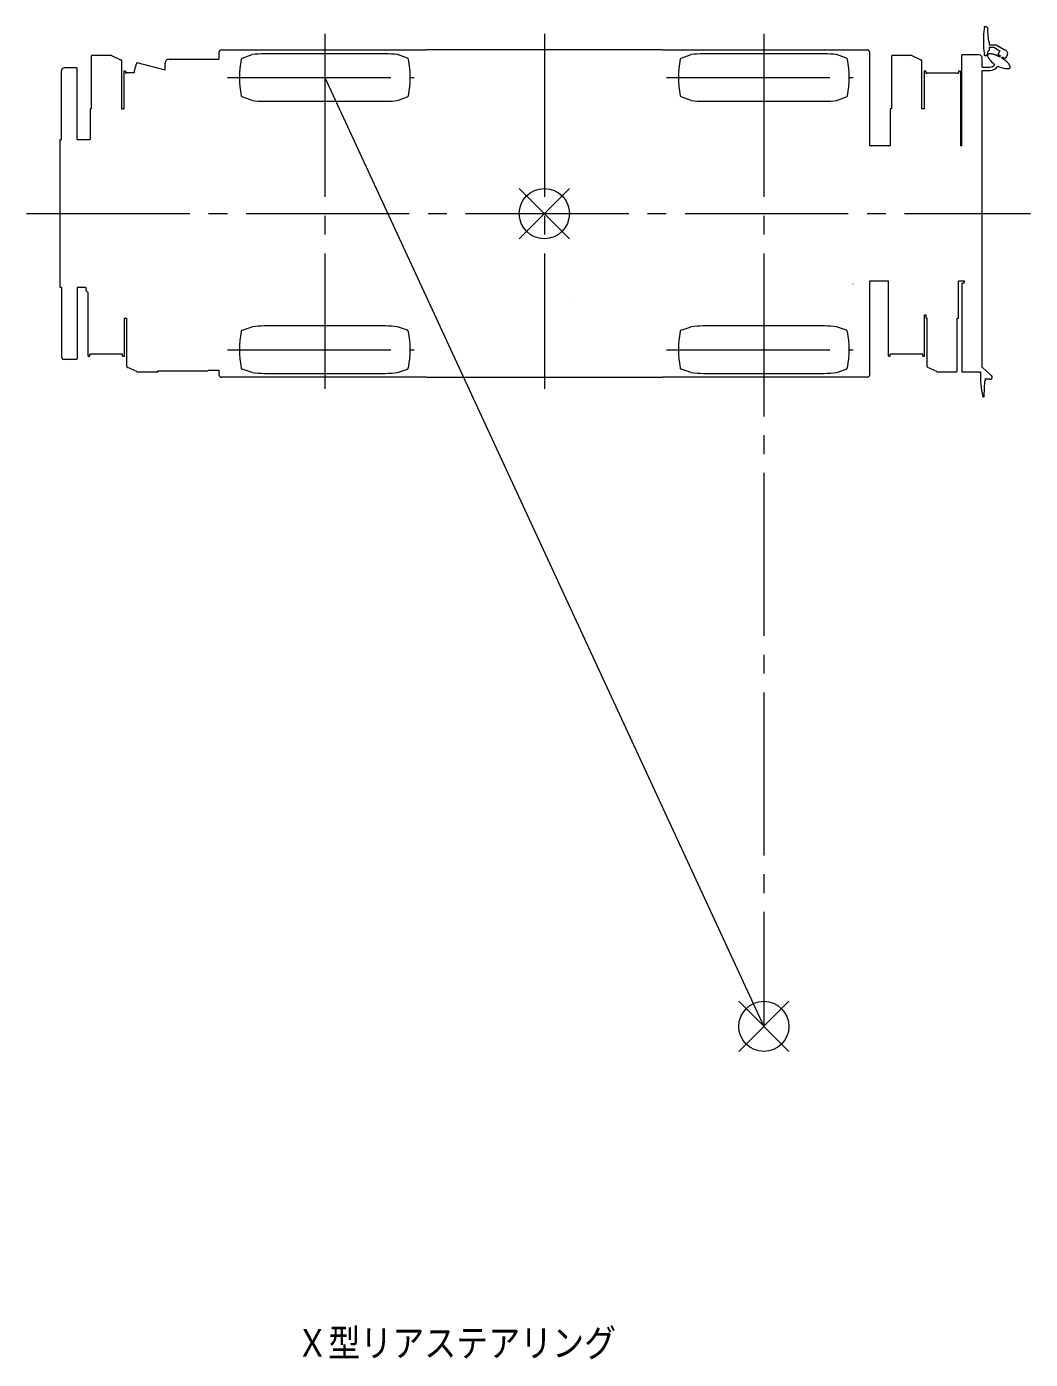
# Model space of a CAD drawing. Units: millimetres on the paper. Extents: x -420 to 420, y -297 to 297.
# Drawn here: x 182.4 to 262.4, y 51.1 to 157.3 of the extents above; entities that cross this region are included whole.
import ezdxf
from ezdxf.enums import TextEntityAlignment as Align

# ---------------------------------------------------------------- set-up
doc = ezdxf.new("R2010")
doc.units = ezdxf.units.MM
doc.linetypes.add('USER2', pattern=[17.5, 13, -1.5, 1.5, -1.5])
doc.layers.add('0-0_0', color=7, linetype='Continuous', lineweight=18)
doc.styles.add('ＭＳ ゴシック', font='')
doc.styles.get('ＭＳ ゴシック').set_extended_font_data('MS Gothic')

msp = doc.modelspace()

# ---------------------------------------------------------------- linework, layer by layer
at = {"layer": '0-0_0'}
for p, q in [((258.778, 157.311), (258.898, 157.311)), ((258.997, 156.923), (259.097, 156.111)), ((258.998, 157.211), (258.998, 156.921)), ((197.733, 155.256), (197.733, 154.726)), ((197.932, 155.456), (214.246, 155.456)), ((211.007, 155.146), (201.345, 155.146)), ((233.059, 155.459), (214.293, 155.459)), ((233.106, 155.456), (249.42, 155.456)), ((246.007, 155.146), (236.345, 155.146)), ((249.619, 147.806), (249.619, 155.256)), ((259.097, 155.411), (258.997, 155.26)), ((258.998, 155.26), (258.998, 155.111)), ((259.098, 156.111), (259.148, 156.111)), ((259.098, 155.411), (259.148, 155.411)), ((259.148, 156.111), (259.148, 155.851)), ((259.148, 155.851), (259.702, 155.851)), ((259.148, 155.671), (259.148, 155.411)), ((259.148, 155.671), (259.514, 155.671)), ((259.514, 155.671), (260.001, 155.389)), ((259.702, 155.851), (260.342, 155.481)), ((260.001, 155.389), (259.835, 155.101)), ((187.551, 154.956), (187.551, 150.756)), ((189.147, 155.016), (187.611, 155.016)), ((189.173, 155.01), (189.891, 154.666)), ((189.911, 154.666), (189.891, 154.666)), ((189.911, 154.666), (189.951, 154.626)), ((189.951, 154.626), (189.951, 150.756)), ((193.454, 153.833), (191.2, 154.437)), ((193.44, 153.837), (193.44, 154.414)), ((193.752, 154.726), (197.733, 154.726)), ((199.495, 154.707), (199.595, 154.807)), ((199.595, 154.806), (200.371, 155.088)), ((212.757, 154.806), (211.981, 155.088)), ((212.856, 154.707), (212.756, 154.807)), ((234.495, 154.707), (234.595, 154.807)), ((234.595, 154.806), (235.371, 155.088)), ((247.757, 154.806), (246.981, 155.088)), ((247.856, 154.707), (247.756, 154.807)), ((251.351, 154.956), (251.351, 150.756)), ((252.947, 155.016), (251.411, 155.016)), ((252.972, 155.01), (253.69, 154.666)), ((253.711, 154.666), (253.691, 154.666)), ((253.71, 154.666), (253.75, 154.626)), ((253.751, 154.626), (253.751, 150.756)), ((258.353, 155.056), (256.975, 155.056)), ((256.975, 147.806), (256.975, 155.056)), ((258.576, 154.092), (258.576, 154.833)), ((258.576, 154.092), (259.198, 154.092)), ((258.779, 155.011), (258.898, 155.011)), ((260.05, 154.977), (259.835, 155.101)), ((260.021, 154.877), (260.05, 154.977)), ((260.135, 154.812), (260.207, 154.886)), ((260.423, 154.762), (260.207, 154.886)), ((260.608, 155.082), (260.423, 154.762)), ((185.176, 148.306), (185.176, 153.807)), ((186.376, 154.03), (185.399, 154.03)), ((186.422, 148.306), (186.422, 153.984)), ((190.296, 153.763), (190.296, 153.612)), ((190.401, 153.612), (190.296, 153.612)), ((190.401, 153.612), (190.401, 153.627)), ((190.963, 153.627), (190.401, 153.627)), ((206.176, 153.256), (241.176, 77.597)), ((254.096, 153.763), (254.096, 153.612)), ((254.096, 153.612), (254.201, 153.612)), ((254.201, 153.627), (256.601, 153.627)), ((254.201, 153.627), (254.201, 153.612)), ((256.846, 153.763), (256.706, 153.763)), ((256.706, 153.763), (256.706, 153.612)), ((256.846, 153.763), (256.846, 147.806)), ((258.576, 153.82), (259.198, 153.82)), ((258.576, 130.15), (258.576, 153.82)), ((199.595, 151.707), (199.495, 151.807)), ((200.371, 151.426), (199.596, 151.707)), ((201.371, 151.366), (210.981, 151.366)), ((211.981, 151.426), (212.756, 151.707)), ((212.756, 151.707), (212.856, 151.807)), ((234.595, 151.707), (234.495, 151.807)), ((235.371, 151.426), (234.596, 151.707)), ((236.371, 151.366), (245.981, 151.366)), ((246.981, 151.426), (247.756, 151.707)), ((247.756, 151.707), (247.856, 151.807)), ((187.551, 150.756), (187.461, 150.756)), ((187.461, 150.756), (187.461, 148.306)), ((187.461, 150.756), (187.461, 148.306)), ((189.951, 150.756), (190.156, 150.756)), ((251.261, 150.756), (251.261, 150.741)), ((251.351, 150.756), (251.261, 150.756)), ((251.261, 150.756), (251.261, 147.806)), ((253.956, 150.756), (253.751, 150.756)), ((185.076, 136.506), (185.076, 148.306)), ((185.076, 148.306), (185.176, 148.306)), ((186.422, 148.306), (187.461, 148.306)), ((251.261, 147.806), (249.619, 147.806)), ((256.975, 147.806), (256.846, 147.806)), ((185.176, 136.506), (185.076, 136.506)), ((185.176, 136.506), (185.176, 131.005)), ((187.116, 136.506), (186.422, 136.506)), ((186.422, 136.506), (186.422, 130.828)), ((187.116, 136.506), (187.116, 136.276)), ((187.116, 136.276), (187.286, 136.106)), ((187.306, 131.049), (187.306, 136.106)), ((248.266, 136.802), (248.266, 136.779)), ((249.619, 129.556), (249.619, 137.006)), ((257.176, 137.006), (256.691, 137.006)), ((256.691, 134.056), (256.691, 137.006)), ((256.691, 134.056), (256.691, 136.941)), ((256.976, 129.756), (256.976, 136.836)), ((257.026, 136.886), (257.126, 136.886)), ((257.176, 136.936), (257.176, 137.006)), ((190.196, 134.056), (190.401, 134.056)), ((190.401, 130.186), (190.401, 134.056)), ((253.996, 134.346), (254.111, 134.346)), ((254.111, 134.056), (254.111, 134.346)), ((254.111, 134.056), (254.201, 134.056)), ((254.201, 130.186), (254.201, 134.056)), ((256.601, 134.056), (256.691, 134.056)), ((256.601, 129.856), (256.601, 134.056)), ((199.495, 133.006), (199.595, 133.106)), ((199.595, 133.106), (200.371, 133.387)), ((211.007, 133.446), (201.345, 133.446)), ((212.757, 133.106), (211.981, 133.387)), ((212.856, 133.006), (212.756, 133.106)), ((234.495, 133.006), (234.595, 133.106)), ((234.595, 133.106), (235.371, 133.387)), ((246.007, 133.446), (236.345, 133.446)), ((247.757, 133.106), (246.981, 133.387)), ((247.856, 133.006), (247.756, 133.106)), ((186.376, 130.782), (185.399, 130.782)), ((187.306, 131.049), (187.446, 131.049)), ((187.446, 131.049), (187.446, 131.185)), ((190.056, 131.185), (187.446, 131.185)), ((190.056, 131.049), (190.056, 131.185)), ((251.106, 131.049), (251.246, 131.049)), ((251.246, 131.049), (251.246, 131.2)), ((251.351, 131.2), (251.246, 131.2)), ((251.351, 131.185), (251.351, 131.2)), ((253.751, 131.185), (251.351, 131.185)), ((253.856, 131.2), (253.751, 131.2)), ((253.751, 131.185), (253.751, 131.2)), ((253.856, 131.049), (253.856, 131.2)), ((190.441, 130.146), (190.401, 130.186)), ((190.441, 130.146), (190.461, 130.146)), ((191.179, 129.803), (190.461, 130.147)), ((191.205, 129.796), (192.852, 129.796)), ((192.852, 129.856), (196.864, 129.856)), ((192.852, 129.796), (192.852, 129.856)), ((196.864, 129.927), (196.864, 129.856)), ((196.864, 129.927), (197.733, 129.927)), ((197.733, 129.927), (197.733, 129.556)), ((199.595, 130.007), (199.495, 130.107)), ((200.371, 129.725), (199.596, 130.006)), ((201.371, 129.666), (210.981, 129.666)), ((211.981, 129.725), (212.756, 130.006)), ((212.756, 130.007), (212.856, 130.107)), ((234.595, 130.007), (234.495, 130.107)), ((235.371, 129.725), (234.596, 130.006)), ((236.371, 129.666), (245.981, 129.666)), ((246.981, 129.725), (247.756, 130.006)), ((247.756, 130.007), (247.856, 130.107)), ((254.24, 130.146), (254.2, 130.186)), ((254.241, 130.146), (254.261, 130.146)), ((254.978, 129.802), (254.26, 130.146)), ((255.005, 129.796), (256.541, 129.796)), ((258.353, 129.756), (256.976, 129.756)), ((259.266, 129.524), (258.576, 130.15)), ((214.246, 129.356), (197.932, 129.356)), ((214.293, 129.353), (233.106, 129.353)), ((229.636, 129.353), (231.036, 129.353)), ((233.106, 129.356), (233.106, 129.392)), ((249.42, 129.356), (233.106, 129.356)), ((258.783, 129.016), (258.722, 127.9)), ((258.783, 129.016), (258.798, 129.039)), ((258.798, 129.039), (258.798, 129.066)), ((258.798, 129.066), (258.813, 129.066)), ((258.843, 129.096), (258.843, 129.255)), ((259.206, 129.209), (258.889, 129.209)), ((258.709, 127.793), (258.69, 127.788))]:
    msp.add_line(p, q, dxfattribs=at)
at = {"layer": '0-0_0', "linetype": 'USER2'}
for p, q in [((206.176, 156.732), (206.176, 128.441)), ((223.676, 156.732), (223.676, 128.441)), ((241.176, 156.732), (241.176, 77.597)), ((198.426, 153.256), (213.286, 153.256)), ((233.426, 153.256), (248.286, 153.256)), ((182.402, 142.406), (262.425, 142.406)), ((198.426, 131.556), (213.286, 131.556)), ((233.426, 131.556), (248.286, 131.556))]:
    msp.add_line(p, q, dxfattribs=at)
at = {"layer": '0-0_0', "color": 1}
for p, q in [((221.676, 144.406), (225.676, 140.406)), ((221.676, 140.406), (225.676, 144.406)), ((243.176, 79.597), (239.176, 75.597)), ((243.176, 75.597), (239.176, 79.597))]:
    msp.add_line(p, q, dxfattribs=at)
at = {"layer": '0-0_0'}
for points in [[(190.296, 153.763), (190.156, 153.763), (190.156, 150.756)], [(254.096, 153.763), (253.956, 153.763), (253.956, 150.756)], [(256.601, 153.627), (256.601, 153.612), (256.706, 153.612)], [(251.106, 131.049), (251.106, 137.006), (249.596, 137.006)], [(190.056, 131.049), (190.196, 131.049), (190.196, 134.056)], [(253.856, 131.049), (253.996, 131.049), (253.996, 134.346)]]:
    msp.add_lwpolyline(points, dxfattribs=at)
at = {"layer": '0-0_0', "color": 1}
for centre in [(223.676, 142.406), (241.176, 77.597)]:
    msp.add_circle(centre, 2, dxfattribs=at)
at = {"layer": '0-0_0'}
for centre, radius, start, end in [((264.677, 156.161), 6.03, 169.19464, 169.68753), ((258.779, 157.286), 0.025, 92.93926, 171.00919), ((258.898, 157.211), 0.1, 0, 90), ((264.677, 156.161), 6, 169.92148, 190.07852), ((258.77, 157.236), 0.025, 169.66388, 270), ((197.933, 155.256), 0.2, 90, 180), ((201.371, 146.646), 8.5, 90.17506, 96.75635), ((210.981, 146.646), 8.5, 83.24365, 89.82494), ((236.371, 146.646), 8.5, 90.17506, 96.75635), ((245.981, 146.646), 8.5, 83.24365, 89.82494), ((249.419, 155.256), 0.2, 0, 90), ((260.207, 155.043), 0.459, 67.22743, 72.93991), ((260.242, 155.126), 0.369, 60.19793, 67.30684), ((260.179, 155.043), 0.472, 31.75185, 58.56818), ((260.415, 155.164), 0.209, 337.09015, 37.54038), ((187.611, 154.956), 0.06, 90, 180), ((189.147, 154.956), 0.06, 64.4126, 90.01457), ((189.151, 154.956), 0.06, 71.09505, 90.01457), ((191.483, 153.962), 0.441, 159.36309, 168.93745), ((191.484, 154.029), 0.423, 158.3709, 167.94526), ((191.475, 154.095), 0.395, 157.26358, 166.83794), ((191.455, 154.159), 0.355, 155.94335, 165.51771), ((191.425, 154.218), 0.306, 154.24005, 163.81441), ((191.385, 154.272), 0.249, 151.80638, 161.38073), ((191.336, 154.318), 0.185, 147.78096, 157.35531), ((191.281, 154.355), 0.118, 139.29624, 148.8706), ((191.22, 154.383), 0.0572, 110.76481, 120.33917), ((193.756, 154.41), 0.316, 90, 180), ((207.871, 153.256), 8.5, 170.17788, 189.82192), ((204.481, 153.256), 8.5, 350.17808, 9.82212), ((242.871, 153.256), 8.5, 170.17788, 189.82192), ((239.481, 153.256), 8.5, 350.17808, 9.82212), ((251.411, 154.956), 0.06, 90, 180), ((252.947, 154.956), 0.06, 64.4126, 90.01457), ((258.353, 154.833), 0.223, 0, 90), ((264.677, 156.161), 6.03, 190.31276, 190.79797), ((258.77, 155.086), 0.025, 90, 190.33612), ((258.779, 155.036), 0.025, 190.76793, 270), ((258.898, 155.111), 0.1, 270, 0), ((259.313, 154.99), 0.318, 168.33947, 171.52828), ((259.365, 155.054), 0.368, 185.58865, 188.77746), ((259.339, 155.023), 0.34, 177.60554, 180.79436), ((259.29, 154.956), 0.304, 157.97825, 161.16706), ((259.394, 155.084), 0.402, 192.32936, 195.51817), ((259.424, 155.112), 0.439, 197.98199, 201.17081), ((259.269, 154.921), 0.3, 147.00804, 150.19686), ((260.616, 155.775), 1.8, 207.13481, 235.54476), ((259.249, 154.885), 0.306, 136.12578, 139.31459), ((259.232, 154.848), 0.322, 125.9959, 129.18471), ((259.217, 154.809), 0.346, 117.03307, 120.22189), ((259.204, 154.77), 0.376, 109.3599, 112.54871), ((259.193, 154.731), 0.41, 102.89833, 106.08714), ((259.184, 154.69), 0.448, 97.48086, 100.66968), ((259.178, 154.65), 0.488, 92.92373, 96.11254), ((259.174, 154.609), 0.528, 89.0608, 92.24961), ((259.172, 154.568), 0.57, 85.75393, 88.94274), ((259.198, 154.592), 0.5, 270, 322.96084), ((259.198, 154.592), 0.772, 270, 325.41035), ((259.273, 154.701), 0.438, 93.53925, 97.66886), ((259.268, 154.652), 0.486, 88.46667, 92.59629), ((259.267, 154.604), 0.534, 84.31282, 88.44243), ((259.269, 154.555), 0.583, 80.84982, 84.97943), ((259.274, 154.507), 0.63, 77.9105, 82.04012), ((259.283, 154.459), 0.675, 75.37251, 79.50212), ((259.296, 154.412), 0.718, 73.14552, 77.27513), ((259.311, 154.366), 0.757, 71.16196, 75.29158), ((259.33, 154.321), 0.794, 69.37047, 73.50009), ((259.352, 154.278), 0.828, 67.73128, 71.8609), ((259.378, 154.237), 0.858, 66.21304, 70.34266), ((259.406, 154.197), 0.884, 64.79055, 68.92017), ((259.437, 154.159), 0.905, 63.44308, 67.5727), ((260.616, 155.775), 1.8, 244.25214, 269.8198), ((259.47, 154.124), 0.923, 62.15322, 66.28283), ((259.506, 154.091), 0.936, 60.9059, 65.03552), ((259.544, 154.061), 0.945, 59.68777, 63.81739), ((259.667, 153.991), 0.945, 56.18295, 60.31584), ((259.712, 153.972), 0.936, 54.96402, 59.09691), ((259.759, 153.958), 0.923, 53.71595, 57.84884), ((259.806, 153.946), 0.905, 52.42535, 56.55823), ((259.854, 153.938), 0.884, 51.07714, 55.21002), ((259.902, 153.933), 0.858, 49.65387, 53.78675), ((259.951, 153.932), 0.828, 48.13479, 52.26767), ((259.999, 153.935), 0.794, 46.49464, 50.62753), ((260.048, 153.941), 0.758, 44.70203, 48.83491), ((260.096, 153.95), 0.718, 42.71711, 46.84999), ((260.142, 153.963), 0.675, 40.4884, 44.62129), ((260.188, 153.979), 0.63, 37.94817, 42.08106), ((260.233, 153.999), 0.583, 35.00588, 39.13876), ((260.276, 154.021), 0.534, 31.53881, 35.67169), ((260.317, 154.047), 0.486, 27.37928, 31.51216), ((260.357, 154.075), 0.438, 22.29866, 26.43155), ((260.291, 153.92), 0.569, 30.58078, 34.41467), ((260.333, 153.947), 0.52, 26.53569, 30.36958), ((260.372, 153.977), 0.471, 21.6465, 25.4804), ((260.41, 154.009), 0.424, 15.65757, 19.49146), ((260.445, 154.043), 0.382, 8.26206, 12.09596), ((260.478, 154.08), 0.345, 359.15718, 2.99108), ((185.399, 153.807), 0.223, 90, 180), ((186.376, 153.984), 0.046, 0, 90), ((191.199, 153.623), 0.236, 169.25043, 178.82479), ((191.261, 153.647), 0.295, 166.59634, 176.1707), ((191.319, 153.681), 0.346, 164.78403, 174.35839), ((191.369, 153.725), 0.388, 163.40445, 172.97881), ((191.412, 153.776), 0.419, 162.26398, 171.83833), ((191.446, 153.834), 0.438, 161.25475, 170.82911), ((191.47, 153.896), 0.445, 160.30629, 169.88065), ((260.651, 154.534), 0.561, 266.04712, 269.88101), ((260.648, 154.485), 0.512, 270.21011, 274.04401), ((260.641, 154.436), 0.464, 275.25334, 279.08723), ((260.632, 154.387), 0.417, 281.44165, 285.27554), ((260.619, 154.339), 0.376, 289.08679, 292.92068), ((260.603, 154.293), 0.34, 298.48009, 302.31399), ((260.584, 154.247), 0.315, 309.7181, 313.55199), ((260.562, 154.203), 0.301, 322.43337, 326.26727), ((260.537, 154.16), 0.302, 335.66602, 339.49992), ((260.509, 154.119), 0.318, 348.19917, 352.03306), ((201.371, 159.866), 8.5, 263.24388, 270), ((210.981, 159.866), 8.5, 270, 276.75612), ((236.371, 159.866), 8.5, 263.24388, 270), ((245.981, 159.866), 8.5, 270, 276.75612), ((257.026, 136.836), 0.05, 90, 179.96503), ((257.126, 136.936), 0.05, 270, 0.03497), ((225.645, 135.721), 0.005, 270.17468, 290.14723), ((207.871, 131.556), 8.5, 170.17788, 189.82192), ((201.371, 124.946), 8.5, 90.17506, 96.75635), ((210.981, 124.946), 8.5, 83.24365, 89.82494), ((204.481, 131.556), 8.5, 350.17808, 9.82212), ((242.871, 131.556), 8.5, 170.17788, 189.82192), ((236.371, 124.946), 8.5, 90.17506, 96.75635), ((245.981, 124.946), 8.5, 83.24365, 89.82494), ((239.481, 131.556), 8.5, 350.17808, 9.82212), ((185.399, 131.005), 0.223, 180, 270), ((186.376, 130.828), 0.046, 270, 0), ((191.205, 129.856), 0.06, 244.39946, 270.01457), ((201.371, 138.166), 8.5, 263.24388, 270), ((210.981, 138.166), 8.5, 270, 276.75612), ((236.371, 138.166), 8.5, 263.24388, 270), ((245.981, 138.166), 8.5, 270, 276.75612), ((255.005, 129.856), 0.06, 244.39946, 270.01457), ((256.541, 129.856), 0.06, 270, 0), ((258.353, 129.979), 0.223, 270, 296.4879), ((264.458, 129.366), 6.02, 176.06534, 194.92318), ((197.933, 129.556), 0.2, 180, 270), ((249.419, 129.556), 0.2, 270, 0), ((258.813, 129.096), 0.03, 270, 0), ((258.889, 129.255), 0.046, 180, 270), ((259.237, 129.366), 0.16, 258.89366, 79.56026), ((258.68, 127.826), 0.04, 194.94268, 285.3088), ((258.699, 127.832), 0.04, 285.3088, 14.94268), ((264.458, 129.366), 5.92, 194.33858, 194.92194)]:
    msp.add_arc(centre, radius, start, end, dxfattribs=at)

# ---------------------------------------------------------------- texts
at = {"layer": '0-0_0', "style": 'ＭＳ ゴシック', "width": 0.85}
msp.add_text('Ｘ型リアステアリング', height=2.199, dxfattribs=at).set_placement((203.904, 50.598), align=Align.BOTTOM_LEFT)

doc.saveas('drawing.dxf')
